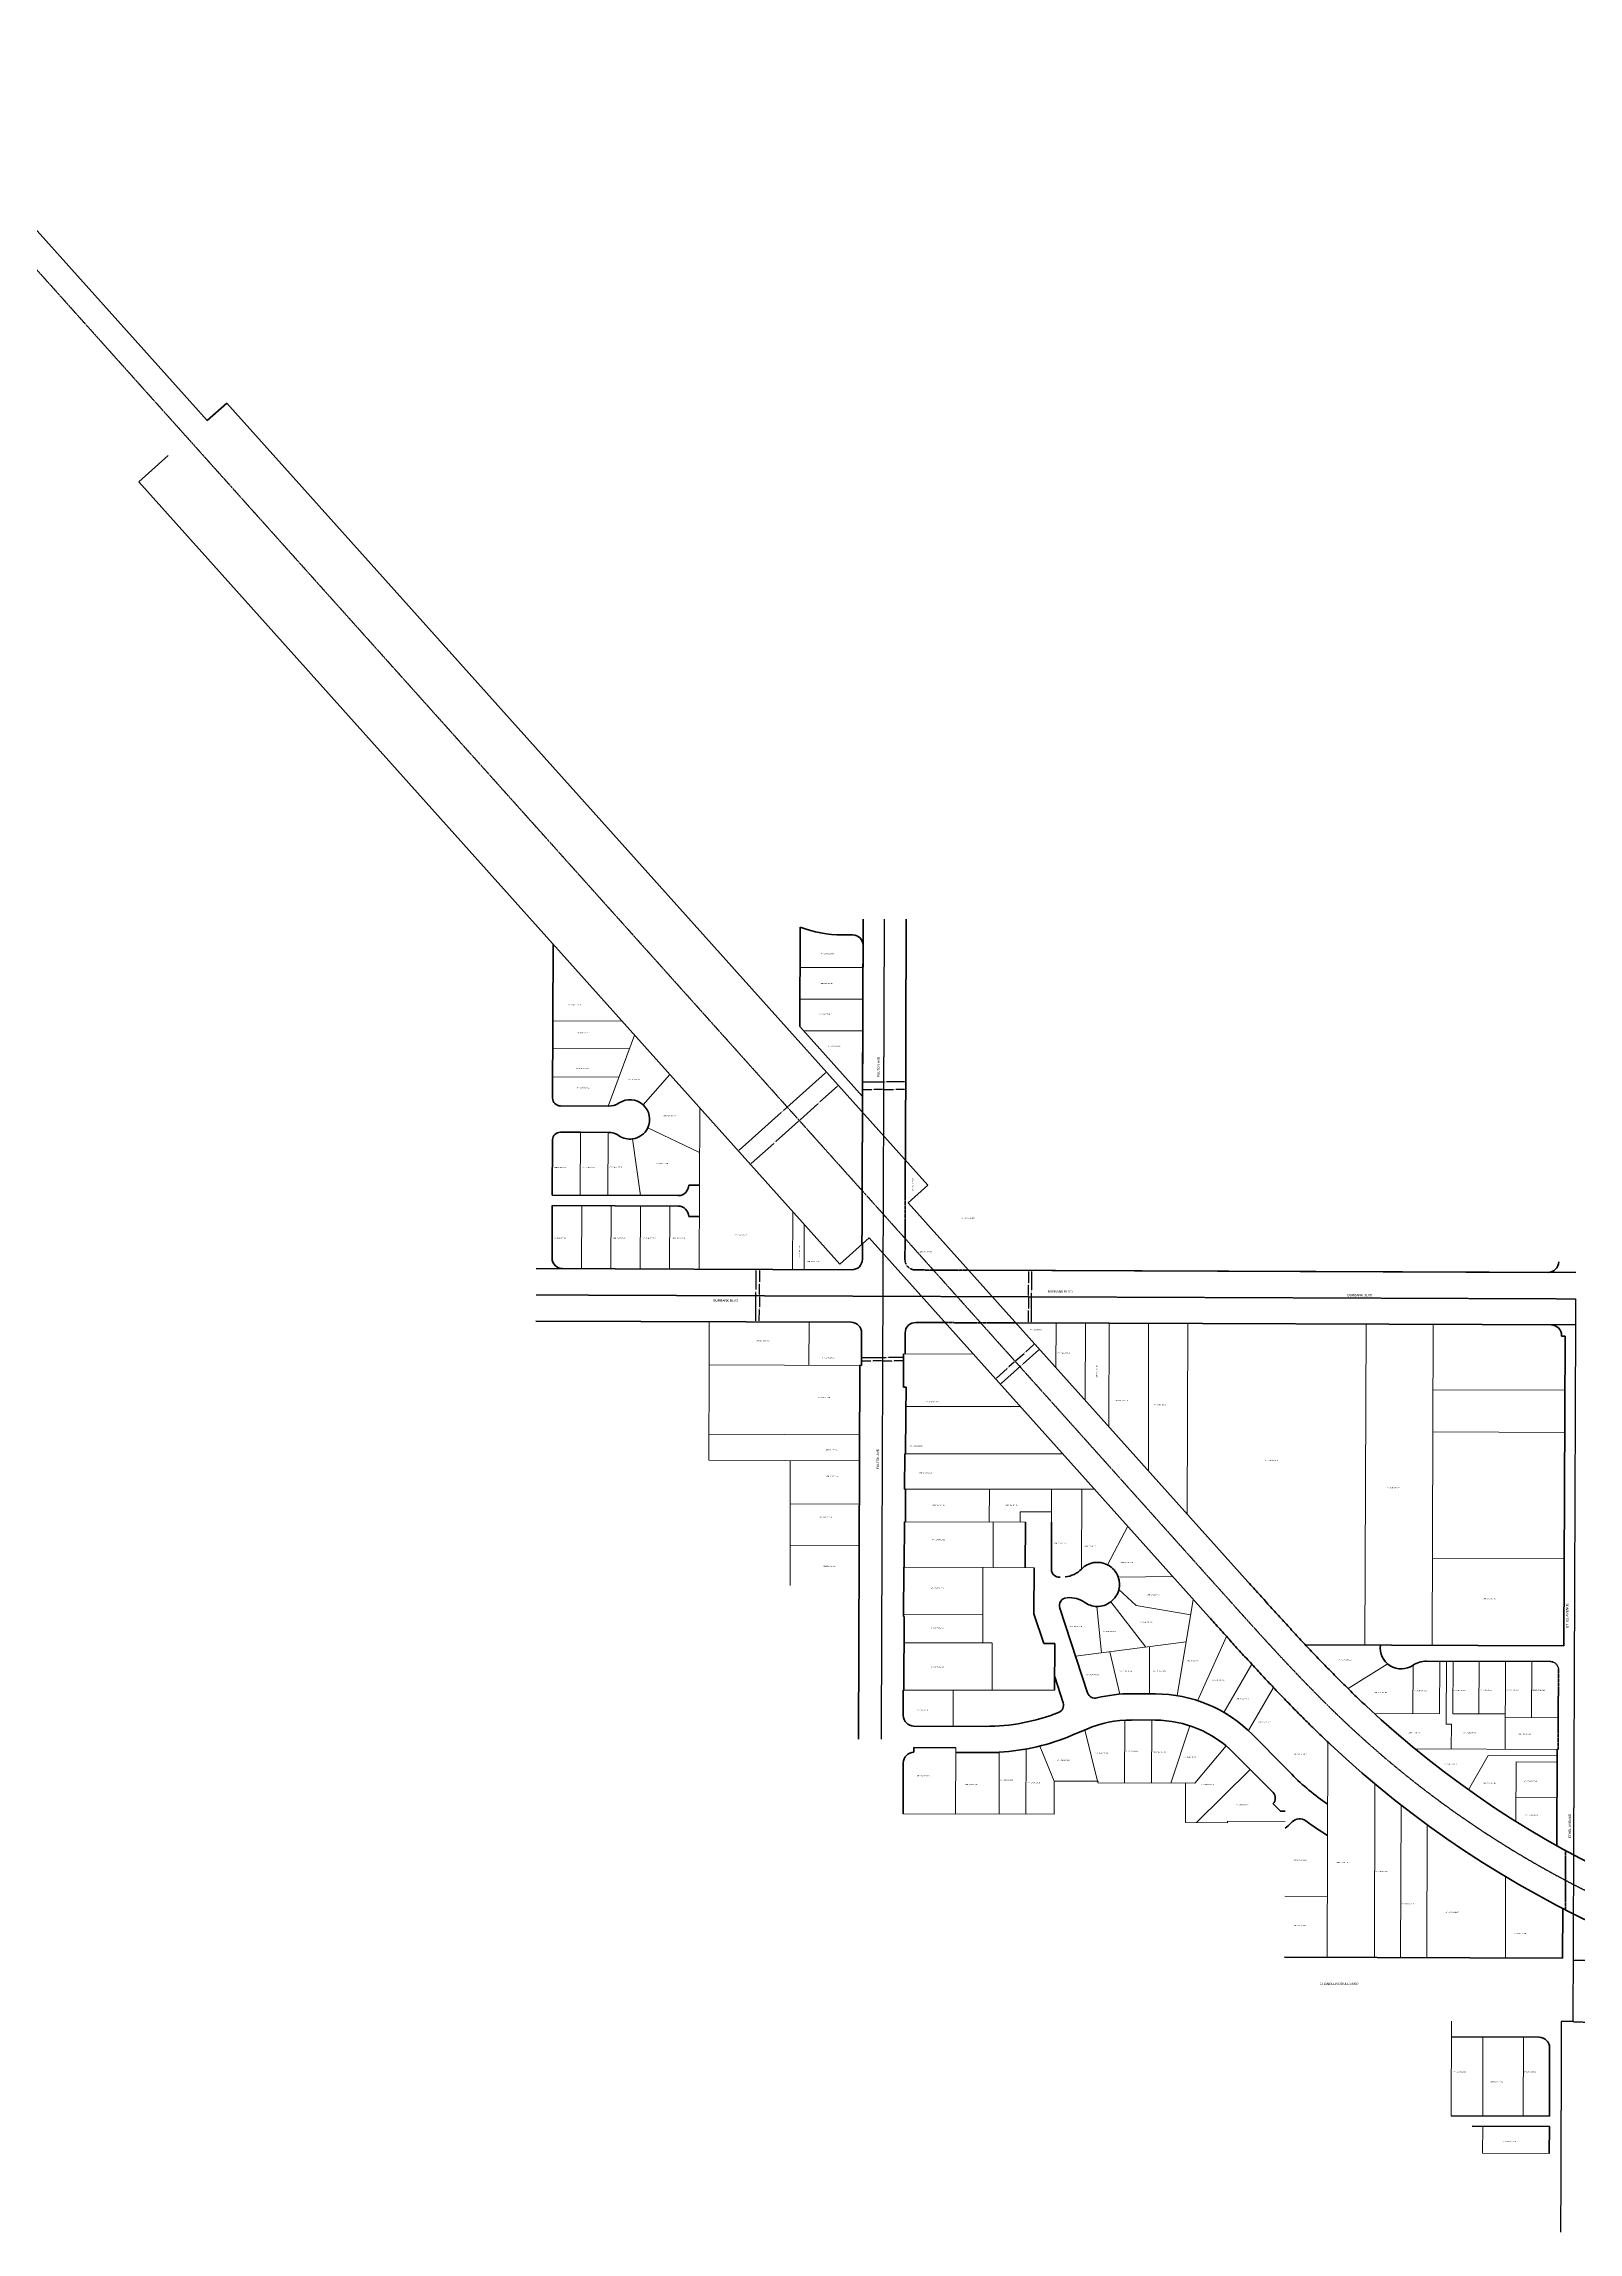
# Model space of a CAD drawing. Header units: feet. Extents: x 6396409 to 6445695, y 1882632 to 1891679.
# Drawn here: x 6432267 to 6435190, y 1883512 to 1887679 of the extents above; entities that cross this region are included whole.
import ezdxf

# ---------------------------------------------------------------- set-up
doc = ezdxf.new("R2010")
doc.units = ezdxf.units.FT
doc.header["$MEASUREMENT"] = 0
doc.linetypes.add('CENTER2', pattern=[1.125, 0.75, -0.125, 0.125, -0.125])
doc.linetypes.add('DASHED2', pattern=[0.375, 0.25, -0.125])
for name, color, linetype, lineweight in [('R-ANNO-LABL', 2, 'Continuous', 30), ('R-PROP-PRCL', 4, 'Continuous', 18), ('R-Row-Authority', 30, 'Continuous', 140), ('R-Row-Ease', 5, 'DASHED2', 50), ('R-Row-Misc-Txto', 171, 'Continuous', 5), ('R-Row-Scl', 1, 'CENTER2', 25), ('R-Row-Sname', 8, 'Continuous', 0), ('R-Row-Srow', 6, 'Continuous', 50)]:
    doc.layers.add(name, color=color, linetype=linetype, lineweight=lineweight)
doc.styles.add('G1_1 8_0', font='arial.ttf')
doc.styles.add('G4_7 32', font='arial.ttf', dxfattribs={"height": 0.219})
doc.styles.add('NCS1-Anno', font='arial.ttf', dxfattribs={"width": 0.8, "height": 0.09375})
doc.dimstyles.new('Annotative (NCS1)', dxfattribs={"dimscale": 100, "dimtxt": 0.09375, "dimasz": 0.1, "dimexe": 0.1, "dimexo": 0.04, "dimgap": 0.05, "dimtad": 0, "dimdec": 0, "dimzin": 0, "dimdsep": 46, "dimtxsty": 'NCS1-Anno', "dimcen": 0.05, "dimaunit": 1, "dimadec": 3, "dimazin": 0, "dimtfac": 1, "dimtdec": 0, "dimtofl": 0, "dimtmove": 0, "dimatfit": 3, "dimfxl": 0.1, "dimtolj": 1, "dimtzin": 0, "dimarcsym": 0})

# ---------------------------------------------------------------- blocks, each defined once
blk = doc.blocks.new('*D824')
at = {"layer": 'Defpoints', "color": 0, "transparency": 16777216}
for p in [(6433826.9, 1885688.6), (6433866.9, 1885688.5), (6433866.9, 1885688)]:
    blk.add_point(p, dxfattribs=at)
at = {"layer": 'R-ANNO-LABL', "color": 0, "lineweight": -2, "transparency": 16777216}
for p, q in [((6433828.9, 1885688.1), (6433844.6, 1885688.1)), ((6433864.9, 1885688), (6433849.2, 1885688.1))]:
    blk.add_line(p, q, dxfattribs=at)
at = {"layer": 'R-ANNO-LABL', "color": 0, "transparency": 16777216}
for points in [[(6433828.9, 1885688.5), (6433828.9, 1885687.8), (6433826.9, 1885688.1)], [(6433864.9, 1885688.3), (6433864.9, 1885687.7), (6433866.9, 1885688)]]:
    blk.add_solid(points, dxfattribs=at)
at = {"layer": 'R-ANNO-LABL', "color": 0, "transparency": 16777216, "insert": (6433846.9, 1885688.1), "char_height": 1.88, "attachment_point": 5, "rotation": 359.7862, "style": 'NCS1-Anno'}
blk.add_mtext("\\A1;40'", dxfattribs=at)
blk = doc.blocks.new('*D825')
at = {"layer": 'Defpoints', "color": 0, "transparency": 16777216}
for p in [(6433866.9, 1885688), (6433908.9, 1885687.8), (6433908.9, 1885687.8)]:
    blk.add_point(p, dxfattribs=at)
at = {"layer": 'R-ANNO-LABL', "color": 0, "lineweight": -2, "transparency": 16777216}
for p, q in [((6433868.9, 1885688), (6433885.6, 1885687.9)), ((6433906.9, 1885687.8), (6433890.2, 1885687.9))]:
    blk.add_line(p, q, dxfattribs=at)
at = {"layer": 'R-ANNO-LABL', "color": 0, "transparency": 16777216}
for points in [[(6433868.9, 1885688.3), (6433868.9, 1885687.6), (6433866.9, 1885688)], [(6433906.9, 1885688.2), (6433906.9, 1885687.5), (6433908.9, 1885687.8)]]:
    blk.add_solid(points, dxfattribs=at)
at = {"layer": 'R-ANNO-LABL', "color": 0, "transparency": 16777216, "insert": (6433887.9, 1885687.9), "char_height": 1.88, "attachment_point": 5, "rotation": 359.7849, "style": 'NCS1-Anno'}
blk.add_mtext("\\A1;42'", dxfattribs=at)
blk = doc.blocks.new('*D826')
at = {"layer": 'Defpoints', "color": 0, "transparency": 16777216}
for p in [(6433826.9, 1885703.8), (6433908.9, 1885703.5), (6433908.9, 1885702.5)]:
    blk.add_point(p, dxfattribs=at)
at = {"layer": 'R-ANNO-LABL', "color": 0, "lineweight": -2, "transparency": 16777216}
for p, q in [((6433828.9, 1885702.8), (6433867.9, 1885702.7)), ((6433906.9, 1885702.5), (6433872.4, 1885702.6))]:
    blk.add_line(p, q, dxfattribs=at)
at = {"layer": 'R-ANNO-LABL', "color": 0, "transparency": 16777216}
for points in [[(6433828.9, 1885703.1), (6433828.9, 1885702.5), (6433826.9, 1885702.8)], [(6433906.9, 1885702.8), (6433906.9, 1885702.2), (6433908.9, 1885702.5)]]:
    blk.add_solid(points, dxfattribs=at)
at = {"layer": 'R-ANNO-LABL', "color": 0, "transparency": 16777216, "insert": (6433870.1, 1885702.7), "char_height": 1.88, "attachment_point": 5, "rotation": 359.7861, "style": 'NCS1-Anno'}
blk.add_mtext("\\A1;82'", dxfattribs=at)
blk = doc.blocks.new('*D827')
at = {"layer": 'Defpoints', "color": 0, "transparency": 16777216}
for p in [(6433780.6, 1885695.9), (6433706.2, 1885629.2), (6433706.4, 1885628.9)]:
    blk.add_point(p, dxfattribs=at)
at = {"layer": 'R-ANNO-LABL', "color": 0, "lineweight": -2, "transparency": 16777216}
for p, q in [((6433779.4, 1885694.4), (6433745.7, 1885664.2)), ((6433707.9, 1885630.3), (6433741.6, 1885660.5))]:
    blk.add_line(p, q, dxfattribs=at)
at = {"layer": 'R-ANNO-LABL', "color": 0, "transparency": 16777216}
for points in [[(6433779.1, 1885694.6), (6433779.6, 1885694.1), (6433780.9, 1885695.7)], [(6433707.7, 1885630.5), (6433708.1, 1885630), (6433706.4, 1885628.9)]]:
    blk.add_solid(points, dxfattribs=at)
at = {"layer": 'R-ANNO-LABL', "color": 0, "transparency": 16777216, "insert": (6433743.6, 1885662.3), "char_height": 1.88, "attachment_point": 5, "rotation": 41.8754, "style": 'NCS1-Anno'}
blk.add_mtext("\\A1;100'", dxfattribs=at)
blk = doc.blocks.new('*D828')
at = {"layer": 'Defpoints', "color": 0, "transparency": 16777216}
for p in [(6433757.5, 1885721.7), (6433758.1, 1885721.1), (6433590, 1885571.5)]:
    blk.add_point(p, dxfattribs=at)
at = {"layer": 'R-ANNO-LABL', "color": 0, "lineweight": -2, "transparency": 16777216}
for p, q in [((6433756.6, 1885719.7), (6433676.5, 1885647.9)), ((6433592.1, 1885572.2), (6433672.2, 1885644))]:
    blk.add_line(p, q, dxfattribs=at)
at = {"layer": 'R-ANNO-LABL', "color": 0, "transparency": 16777216}
for points in [[(6433756.4, 1885720), (6433756.9, 1885719.5), (6433758.1, 1885721.1)], [(6433591.9, 1885572.5), (6433592.3, 1885572), (6433590.6, 1885570.9)]]:
    blk.add_solid(points, dxfattribs=at)
at = {"layer": 'R-ANNO-LABL', "color": 0, "transparency": 16777216, "insert": (6433674.4, 1885646), "char_height": 1.88, "attachment_point": 5, "rotation": 41.8754, "style": 'NCS1-Anno'}
blk.add_mtext("\\A1;225'", dxfattribs=at)
blk = doc.blocks.new('*D829')
at = {"layer": 'Defpoints', "color": 0, "transparency": 16777216}
for p in [(6433630.9, 1885345.4), (6433630.5, 1885295.4), (6433630.7, 1885295.4)]:
    blk.add_point(p, dxfattribs=at)
at = {"layer": 'R-ANNO-LABL', "color": 0, "lineweight": -2, "transparency": 16777216}
for p, q in [((6433630.7, 1885343.4), (6433630.6, 1885321.6)), ((6433630.6, 1885297.4), (6433630.6, 1885317))]:
    blk.add_line(p, q, dxfattribs=at)
at = {"layer": 'R-ANNO-LABL', "color": 0, "transparency": 16777216}
for points in [[(6433630.4, 1885343.4), (6433631.1, 1885343.4), (6433630.7, 1885345.4)], [(6433630.2, 1885297.4), (6433630.9, 1885297.4), (6433630.5, 1885295.4)]]:
    blk.add_solid(points, dxfattribs=at)
at = {"layer": 'R-ANNO-LABL', "color": 0, "transparency": 16777216, "insert": (6433630.6, 1885319.3), "char_height": 1.88, "attachment_point": 5, "rotation": 89.7838, "style": 'NCS1-Anno'}
blk.add_mtext("\\A1;50'", dxfattribs=at)
blk = doc.blocks.new('*D830')
at = {"layer": 'Defpoints', "color": 0, "transparency": 16777216}
for p in [(6433630.4, 1885295.4), (6433630.2, 1885245.4), (6433630.3, 1885245.4)]:
    blk.add_point(p, dxfattribs=at)
at = {"layer": 'R-ANNO-LABL', "color": 0, "lineweight": -2, "transparency": 16777216}
for p, q in [((6433630.5, 1885293.4), (6433630.4, 1885273.8)), ((6433630.3, 1885247.4), (6433630.4, 1885269.3))]:
    blk.add_line(p, q, dxfattribs=at)
at = {"layer": 'R-ANNO-LABL', "color": 0, "transparency": 16777216}
for points in [[(6433630.2, 1885293.4), (6433630.9, 1885293.4), (6433630.5, 1885295.4)], [(6433630, 1885247.4), (6433630.7, 1885247.4), (6433630.3, 1885245.4)]]:
    blk.add_solid(points, dxfattribs=at)
at = {"layer": 'R-ANNO-LABL', "color": 0, "transparency": 16777216, "insert": (6433630.4, 1885271.5), "char_height": 1.88, "attachment_point": 5, "rotation": 89.7838, "style": 'NCS1-Anno'}
blk.add_mtext("\\A1;50'", dxfattribs=at)
blk = doc.blocks.new('*D831')
at = {"layer": 'Defpoints', "color": 0, "transparency": 16777216}
for p in [(6433619.9, 1885345.4), (6433619.5, 1885245.4), (6433623.4, 1885245.4)]:
    blk.add_point(p, dxfattribs=at)
at = {"layer": 'R-ANNO-LABL', "color": 0, "lineweight": -2, "transparency": 16777216}
for p, q in [((6433623.8, 1885343.4), (6433623.6, 1885306.8)), ((6433623.4, 1885247.4), (6433623.6, 1885301.2))]:
    blk.add_line(p, q, dxfattribs=at)
at = {"layer": 'R-ANNO-LABL', "color": 0, "transparency": 16777216}
for points in [[(6433623.4, 1885343.4), (6433624.1, 1885343.4), (6433623.8, 1885345.4)], [(6433623.1, 1885247.4), (6433623.7, 1885247.4), (6433623.4, 1885245.4)]]:
    blk.add_solid(points, dxfattribs=at)
at = {"layer": 'R-ANNO-LABL', "color": 0, "transparency": 16777216, "insert": (6433623.6, 1885304), "char_height": 1.88, "attachment_point": 5, "rotation": 89.7838, "style": 'NCS1-Anno'}
blk.add_mtext("\\A1;100'", dxfattribs=at)
blk = doc.blocks.new('*D832')
at = {"layer": 'Defpoints', "color": 0, "transparency": 16777216}
for p in [(6434137.2, 1885343.5), (6434137, 1885293.5), (6434143, 1885293.4)]:
    blk.add_point(p, dxfattribs=at)
at = {"layer": 'R-ANNO-LABL', "color": 0, "lineweight": -2, "transparency": 16777216}
for p, q in [((6434143.2, 1885341.4), (6434143.1, 1885319.7)), ((6434143.1, 1885295.4), (6434143.1, 1885315.2))]:
    blk.add_line(p, q, dxfattribs=at)
at = {"layer": 'R-ANNO-LABL', "color": 0, "transparency": 16777216}
for points in [[(6434142.9, 1885341.4), (6434143.6, 1885341.4), (6434143.2, 1885343.4)], [(6434142.7, 1885295.4), (6434143.4, 1885295.4), (6434143, 1885293.4)]]:
    blk.add_solid(points, dxfattribs=at)
at = {"layer": 'R-ANNO-LABL', "color": 0, "transparency": 16777216, "insert": (6434143.1, 1885317.5), "char_height": 1.88, "attachment_point": 5, "rotation": 89.7838, "style": 'NCS1-Anno'}
blk.add_mtext("\\A1;50'", dxfattribs=at)
blk = doc.blocks.new('*D833')
at = {"layer": 'Defpoints', "color": 0, "transparency": 16777216}
for p in [(6434136.1, 1885293.5), (6434143.1, 1885293.4), (6434136, 1885243.5)]:
    blk.add_point(p, dxfattribs=at)
at = {"layer": 'R-ANNO-LABL', "color": 0, "lineweight": -2, "transparency": 16777216}
for p, q in [((6434143.1, 1885291.4), (6434143, 1885271.7)), ((6434142.9, 1885245.4), (6434143, 1885267.2))]:
    blk.add_line(p, q, dxfattribs=at)
at = {"layer": 'R-ANNO-LABL', "color": 0, "transparency": 16777216}
for points in [[(6434142.7, 1885291.4), (6434143.4, 1885291.4), (6434143.1, 1885293.4)], [(6434142.6, 1885245.4), (6434143.2, 1885245.4), (6434142.9, 1885243.4)]]:
    blk.add_solid(points, dxfattribs=at)
at = {"layer": 'R-ANNO-LABL', "color": 0, "transparency": 16777216, "insert": (6434143, 1885269.4), "char_height": 1.88, "attachment_point": 5, "rotation": 89.7838, "style": 'NCS1-Anno'}
blk.add_mtext("\\A1;50'", dxfattribs=at)
blk = doc.blocks.new('*D834')
at = {"layer": 'Defpoints', "color": 0, "transparency": 16777216}
for p in [(6434148.2, 1885343.4), (6434147.8, 1885243.4), (6434148.5, 1885243.4)]:
    blk.add_point(p, dxfattribs=at)
at = {"layer": 'R-ANNO-LABL', "color": 0, "lineweight": -2, "transparency": 16777216}
for p, q in [((6434148.9, 1885341.4), (6434148.7, 1885306.5)), ((6434148.5, 1885245.4), (6434148.7, 1885301))]:
    blk.add_line(p, q, dxfattribs=at)
at = {"layer": 'R-ANNO-LABL', "color": 0, "transparency": 16777216}
for points in [[(6434148.5, 1885341.4), (6434149.2, 1885341.4), (6434148.9, 1885343.4)], [(6434148.2, 1885245.4), (6434148.8, 1885245.4), (6434148.5, 1885243.4)]]:
    blk.add_solid(points, dxfattribs=at)
at = {"layer": 'R-ANNO-LABL', "color": 0, "transparency": 16777216, "insert": (6434148.7, 1885303.8), "char_height": 1.88, "attachment_point": 5, "rotation": 89.7838, "style": 'NCS1-Anno'}
blk.add_mtext("\\A1;100'", dxfattribs=at)
blk = doc.blocks.new('*D835')
at = {"layer": 'Defpoints', "color": 0, "transparency": 16777216}
for p in [(6433706.4, 1885628.9), (6433613.3, 1885545.6), (6433613.3, 1885545.5)]:
    blk.add_point(p, dxfattribs=at)
at = {"layer": 'R-ANNO-LABL', "color": 0, "lineweight": -2, "transparency": 16777216}
for p, q in [((6433704.9, 1885627.7), (6433661.9, 1885589.1)), ((6433614.8, 1885546.9), (6433657.7, 1885585.4))]:
    blk.add_line(p, q, dxfattribs=at)
at = {"layer": 'R-ANNO-LABL', "color": 0, "transparency": 16777216}
for points in [[(6433704.6, 1885627.9), (6433705.1, 1885627.4), (6433706.3, 1885629)], [(6433614.5, 1885547.1), (6433615, 1885546.7), (6433613.3, 1885545.6)]]:
    blk.add_solid(points, dxfattribs=at)
at = {"layer": 'R-ANNO-LABL', "color": 0, "transparency": 16777216, "insert": (6433659.8, 1885587.3), "char_height": 1.88, "attachment_point": 5, "rotation": 41.8754, "style": 'NCS1-Anno'}
blk.add_mtext("\\A1;125'", dxfattribs=at)
blk = doc.blocks.new('*D836')
at = {"layer": 'Defpoints', "color": 0, "transparency": 16777216}
for p in [(6433825, 1885177.8), (6433825, 1885177.8), (6433905, 1885177.5)]:
    blk.add_point(p, dxfattribs=at)
at = {"layer": 'R-ANNO-LABL', "color": 0, "lineweight": -2, "transparency": 16777216}
for p, q in [((6433827, 1885177.8), (6433871.9, 1885177.6)), ((6433903, 1885177.5), (6433876.5, 1885177.6))]:
    blk.add_line(p, q, dxfattribs=at)
at = {"layer": 'R-ANNO-LABL', "color": 0, "transparency": 16777216}
for points in [[(6433827, 1885178.1), (6433827, 1885177.5), (6433825, 1885177.8)], [(6433903, 1885177.8), (6433903, 1885177.2), (6433905, 1885177.5)]]:
    blk.add_solid(points, dxfattribs=at)
at = {"layer": 'R-ANNO-LABL', "color": 0, "transparency": 16777216, "insert": (6433874.2, 1885177.6), "char_height": 1.88, "attachment_point": 5, "rotation": 359.7861, "style": 'NCS1-Anno'}
blk.add_mtext("\\A1;80'", dxfattribs=at)
blk = doc.blocks.new('*D837')
at = {"layer": 'Defpoints', "color": 0, "transparency": 16777216}
for p in [(6433864.9, 1885171.1), (6433865, 1885172.3), (6433905, 1885172.1)]:
    blk.add_point(p, dxfattribs=at)
at = {"layer": 'R-ANNO-LABL', "color": 0, "lineweight": -2, "transparency": 16777216}
for p, q in [((6433866.9, 1885171.1), (6433882.7, 1885171.1)), ((6433902.9, 1885171), (6433887.3, 1885171))]:
    blk.add_line(p, q, dxfattribs=at)
at = {"layer": 'R-ANNO-LABL', "color": 0, "transparency": 16777216}
for points in [[(6433867, 1885171.4), (6433866.9, 1885170.8), (6433864.9, 1885171.1)], [(6433903, 1885171.3), (6433902.9, 1885170.6), (6433904.9, 1885171)]]:
    blk.add_solid(points, dxfattribs=at)
at = {"layer": 'R-ANNO-LABL', "color": 0, "transparency": 16777216, "insert": (6433885, 1885171), "char_height": 1.88, "attachment_point": 5, "rotation": 359.7861, "style": 'NCS1-Anno'}
blk.add_mtext("\\A1;40'", dxfattribs=at)
blk = doc.blocks.new('*D838')
at = {"layer": 'Defpoints', "color": 0, "transparency": 16777216}
for p in [(6433825, 1885172.3), (6433825, 1885171.4), (6433865, 1885172.1)]:
    blk.add_point(p, dxfattribs=at)
at = {"layer": 'R-ANNO-LABL', "color": 0, "lineweight": -2, "transparency": 16777216}
for p, q in [((6433827, 1885171.3), (6433842.7, 1885171.3)), ((6433863, 1885171.2), (6433847.3, 1885171.3))]:
    blk.add_line(p, q, dxfattribs=at)
at = {"layer": 'R-ANNO-LABL', "color": 0, "transparency": 16777216}
for points in [[(6433827, 1885171.7), (6433826.9, 1885171), (6433825, 1885171.4)], [(6433863, 1885171.5), (6433862.9, 1885170.9), (6433865, 1885171.2)]]:
    blk.add_solid(points, dxfattribs=at)
at = {"layer": 'R-ANNO-LABL', "color": 0, "transparency": 16777216, "insert": (6433845, 1885171.3), "char_height": 1.88, "attachment_point": 5, "rotation": 359.7861, "style": 'NCS1-Anno'}
blk.add_mtext("\\A1;40'", dxfattribs=at)
blk = doc.blocks.new('*D839')
at = {"layer": 'Defpoints', "color": 0, "transparency": 16777216}
for p in [(6434161.3, 1885196.4), (6434117.6, 1885170.3), (6434124.1, 1885163)]:
    blk.add_point(p, dxfattribs=at)
at = {"layer": 'R-ANNO-LABL', "color": 0, "lineweight": -2, "transparency": 16777216}
for p, q in [((6434153.3, 1885202.3), (6434137.9, 1885188.5)), ((6434119, 1885171.6), (6434134.5, 1885185.5))]:
    blk.add_line(p, q, dxfattribs=at)
at = {"layer": 'R-ANNO-LABL', "color": 0, "transparency": 16777216}
for points in [[(6434153.1, 1885202.6), (6434153.5, 1885202.1), (6434154.8, 1885203.7)], [(6434118.8, 1885171.9), (6434119.3, 1885171.4), (6434117.6, 1885170.3)]]:
    blk.add_solid(points, dxfattribs=at)
at = {"layer": 'R-ANNO-LABL', "color": 0, "transparency": 16777216, "insert": (6434136.2, 1885187), "char_height": 1.88, "attachment_point": 5, "rotation": 41.8737, "style": 'NCS1-Anno'}
blk.add_mtext("\\A1;50'", dxfattribs=at)
blk = doc.blocks.new('*D840')
at = {"layer": 'Defpoints', "color": 0, "transparency": 16777216}
for p in [(6434123.8, 1885163.4), (6434080.3, 1885136.9), (6434086.5, 1885130)]:
    blk.add_point(p, dxfattribs=at)
at = {"layer": 'R-ANNO-LABL', "color": 0, "lineweight": -2, "transparency": 16777216}
for p, q in [((6434081.8, 1885138.3), (6434102.2, 1885156.5)), ((6434116, 1885169), (6434105.6, 1885159.6))]:
    blk.add_line(p, q, dxfattribs=at)
at = {"layer": 'R-ANNO-LABL', "color": 0, "transparency": 16777216}
for points in [[(6434115.8, 1885169.2), (6434116.3, 1885168.7), (6434117.5, 1885170.3)], [(6434081.6, 1885138.5), (6434082, 1885138), (6434080.3, 1885136.9)]]:
    blk.add_solid(points, dxfattribs=at)
at = {"layer": 'R-ANNO-LABL', "color": 0, "transparency": 16777216, "insert": (6434103.9, 1885158.1), "char_height": 1.88, "attachment_point": 5, "rotation": 41.8737, "style": 'NCS1-Anno'}
blk.add_mtext("\\A1;50'", dxfattribs=at)
blk = doc.blocks.new('*D841')
at = {"layer": 'Defpoints', "color": 0, "transparency": 16777216}
for p in [(6434164.3, 1885193.1), (6434089.6, 1885126.6), (6434089.8, 1885126.3)]:
    blk.add_point(p, dxfattribs=at)
at = {"layer": 'R-ANNO-LABL', "color": 0, "lineweight": -2, "transparency": 16777216}
for p, q in [((6434162.5, 1885192), (6434132.8, 1885165.4)), ((6434091, 1885127.9), (6434128.6, 1885161.6))]:
    blk.add_line(p, q, dxfattribs=at)
at = {"layer": 'R-ANNO-LABL', "color": 0, "transparency": 16777216}
for points in [[(6434162.3, 1885192.3), (6434162.8, 1885191.8), (6434164, 1885193.4)], [(6434090.8, 1885128.2), (6434091.3, 1885127.7), (6434089.6, 1885126.6)]]:
    blk.add_solid(points, dxfattribs=at)
at = {"layer": 'R-ANNO-LABL', "color": 0, "transparency": 16777216, "insert": (6434130.7, 1885163.5), "char_height": 1.88, "attachment_point": 5, "rotation": 41.8737, "style": 'NCS1-Anno'}
blk.add_mtext("\\A1;100'", dxfattribs=at)

msp = doc.modelspace()

# ---------------------------------------------------------------- linework, layer by layer
at = {"layer": 'Defpoints'}
msp.add_line((6433235.2, 1885296.9), (6433235.2, 1885296.9), dxfattribs=at)
at = {"layer": 'R-PROP-PRCL'}
for p, q in [((6433707.7, 1885920.2), (6433827.7, 1885920.2)), ((6433707.5, 1885860.2), (6433827.5, 1885860.2)), ((6433237.2, 1885818.9), (6433368.8, 1885818.3)), ((6433392.7, 1885791.5), (6433342.6, 1885656.2)), ((6433714.5, 1885799.7), (6433827.3, 1885799.7)), ((6433237, 1885766.9), (6433383.3, 1885766.2)), ((6433236.8, 1885711.9), (6433362.9, 1885711.3)), ((6433460, 1885716.2), (6433408.9, 1885659)), ((6433515.6, 1885345.8), (6433516.7, 1885653.3)), ((6433516.3, 1885567.8), (6433417.8, 1885614.9)), ((6433289.4, 1885606.4), (6433288.8, 1885486.7)), ((6433342.4, 1885606.2), (6433341.8, 1885486.4)), ((6433403.8, 1885486.1), (6433389, 1885593.9)), ((6433291.5, 1885346.7), (6433292, 1885466.7)), ((6433347.5, 1885346.5), (6433348, 1885466.5)), ((6433403.5, 1885346.2), (6433404, 1885466.2)), ((6433459.5, 1885346), (6433460, 1885466)), ((6433693.6, 1885345.1), (6433694, 1885455.5)), ((6433715.6, 1885345.1), (6433715.9, 1885431.1)), ((6433534.9, 1885163.8), (6433534.9, 1885245.7)), ((6433725.2, 1885245), (6433724.9, 1885163)), ((6434195.1, 1885158.7), (6434195.6, 1885243.2)), ((6434250.9, 1885096.5), (6434251.6, 1885243)), ((6434295.9, 1885046.2), (6434296.7, 1885242.9)), ((6434371.5, 1885242.6), (6434371.5, 1884961.8)), ((6434445, 1884879.9), (6434446.5, 1885242.3)), ((6434786.1, 1885241), (6434783.8, 1884629.8)), ((6434913.9, 1885240.5), (6434911.6, 1884629.3)), ((6433534.2, 1884981.8), (6433534.9, 1885163.8)), ((6433534.9, 1885163.8), (6433821.9, 1885162.6)), ((6434038.3, 1885183.8), (6433905, 1885184.3)), ((6435164.5, 1885115.3), (6434913.5, 1885116.3)), ((6433909.6, 1885084.3), (6434127.5, 1885084.3)), ((6433534.4, 1885031.8), (6433821.4, 1885030.6)), ((6435164.2, 1885035), (6434913.1, 1885036)), ((6433908.4, 1884994.3), (6434208.1, 1884994.3)), ((6433534.2, 1884981.8), (6433821.2, 1884980.6)), ((6433689.2, 1884981.2), (6433689.2, 1884743.2)), ((6433689.2, 1884899.2), (6433820.9, 1884898.6)), ((6433909, 1884926.8), (6434268.6, 1884926.8)), ((6434068.3, 1884864.2), (6434068.6, 1884926.8)), ((6434187, 1884926.8), (6434186.7, 1884863.8)), ((6434244.7, 1884926.8), (6434244.2, 1884774.8)), ((6434137, 1884863.9), (6433906.8, 1884864.8)), ((6434075.4, 1884777.4), (6434075.4, 1884864.2)), ((6434126.8, 1884864), (6434126.8, 1884884)), ((6434126.8, 1884884), (6434186.8, 1884884)), ((6434187, 1884863.8), (6434186.7, 1884863.8)), ((6433689.2, 1884820.2), (6433820.6, 1884819.6)), ((6434293.7, 1884782.8), (6434332, 1884856.1)), ((6434075.4, 1884777.4), (6433905.4, 1884778.1)), ((6434056.1, 1884687.5), (6434056.1, 1884777.5)), ((6434075.4, 1884777.4), (6434153.7, 1884776.9)), ((6435163.2, 1884794.2), (6434912.2, 1884795.2)), ((6434313.8, 1884759.5), (6434417.9, 1884760.3)), ((6434348.3, 1884705.5), (6434315.1, 1884735.9)), ((6434282.2, 1884615.2), (6434272.9, 1884703.6)), ((6434366.5, 1884626.1), (6434299.9, 1884712.3)), ((6434451.9, 1884687.3), (6434348.3, 1884705.5)), ((6434426.4, 1884533.6), (6434456.9, 1884716.9)), ((6434056.1, 1884687.5), (6433905.1, 1884688.1)), ((6434055.9, 1884634.3), (6434056.1, 1884687.5)), ((6433905.9, 1884634.3), (6434073.2, 1884634.3)), ((6434073.5, 1884544.3), (6434073.5, 1884634.3)), ((6434232.6, 1884608.9), (6434443.5, 1884636)), ((6434317, 1884536.4), (6434298.2, 1884617.3)), ((6434373.6, 1884627), (6434373.2, 1884537.1)), ((6434465.1, 1884524.1), (6434520, 1884646.5)), ((6434515, 1884501.8), (6434568.1, 1884593.6)), ((6434751.8, 1884547), (6434826, 1884593.8)), ((6434875.5, 1884590.5), (6434875, 1884499.5)), ((6434926, 1884499.3), (6434926.6, 1884599.3)), ((6434938.4, 1884479.2), (6434939.1, 1884599.2)), ((6434951, 1884499.2), (6434951.6, 1884599.2)), ((6435001, 1884499), (6435001.6, 1884599)), ((6435050.6, 1884431.7), (6435051.6, 1884598.8)), ((6435101.6, 1884598.6), (6435101, 1884491.6)), ((6433904.5, 1884544.3), (6434192.8, 1884544.3)), ((6433999.3, 1884475.7), (6433999.3, 1884544.3)), ((6434562, 1884467), (6434609.6, 1884549.2)), ((6434326.1, 1884367.5), (6434326.6, 1884486.9)), ((6434377.1, 1884367.3), (6434377.6, 1884487.1)), ((6434926, 1884499.3), (6434801.5, 1884499.8)), ((6435051, 1884498.8), (6434951, 1884499.2)), ((6435152, 1884491.4), (6435051, 1884491.8)), ((6434274.7, 1884370.7), (6434250.4, 1884468.6)), ((6434414.1, 1884367.1), (6434450.3, 1884476.3)), ((6434711.7, 1884035.2), (6434713.1, 1884445.4)), ((6434948.4, 1884479.2), (6434938.4, 1884479.2)), ((6434948.1, 1884432.2), (6434948.4, 1884479.2)), ((6434003.9, 1884308.1), (6434004.4, 1884434.4)), ((6434086.9, 1884308.1), (6434087.3, 1884425.9)), ((6434137.9, 1884307.9), (6434138.4, 1884432.1)), ((6434192.1, 1884371), (6434164.3, 1884437.7)), ((6434460.1, 1884367), (6434519.2, 1884438)), ((6435151.8, 1884431.3), (6434879.2, 1884432.3)), ((6434980.8, 1884354.6), (6435018.6, 1884419.8)), ((6435149.7, 1884419.3), (6435018.6, 1884419.8)), ((6435071.7, 1884407.6), (6435071.2, 1884294.2)), ((6435149.7, 1884407.3), (6435071.7, 1884407.6)), ((6434191.9, 1884307.7), (6434192.1, 1884371)), ((6434275.1, 1884370.7), (6434192.1, 1884371)), ((6434275.1, 1884367.7), (6434275.1, 1884370.7)), ((6434460.1, 1884367), (6434275.1, 1884367.7)), ((6434441.8, 1884292), (6434442.1, 1884367)), ((6434463.1, 1884292), (6434565.2, 1884393.1)), ((6434801.7, 1884034.8), (6434802.8, 1884365.7)), ((6434801.7, 1884034.8), (6434802.8, 1884365.7)), ((6434851.7, 1884034.6), (6434852.7, 1884325.5)), ((6435149.4, 1884339.3), (6435071.4, 1884339.7)), ((6433904.5, 1884308.7), (6434191.9, 1884307.7)), ((6434521.7, 1884291.7), (6434441.8, 1884292)), ((6434521.7, 1884291.7), (6434521.8, 1884294.7)), ((6434631.6, 1884294.3), (6434521.8, 1884294.7)), ((6434901.7, 1884034.5), (6434902.5, 1884287.8)), ((6434631.2, 1884151.7), (6434712.1, 1884151.4)), ((6435051.6, 1884033.8), (6435051.6, 1884189)), ((6434948.3, 1883733.8), (6434948.9, 1883913.8)), ((6435008.1, 1883733.5), (6435008.6, 1883883.5)), ((6435085.1, 1883733.2), (6435085.6, 1883883.2)), ((6435007.9, 1883662.5), (6435008.1, 1883713.5)), ((6435134.9, 1883662.1), (6435007.9, 1883662.5))]:
    msp.add_line(p, q, dxfattribs=at)
msp.add_circle((6434275.1, 1884370.7), 0.38, dxfattribs=at)
at = {"layer": 'R-Row-Authority'}
for p, q in [((6432578.7, 1886961.8), (6431935.4, 1887679.3)), ((6432615.9, 1886995.2), (6432578.7, 1886961.8)), ((6433951.2, 1885505.7), (6432615.9, 1886995.2)), ((6432448.4, 1886845), (6432504.2, 1886895)), ((6432448.4, 1886845), (6433783.7, 1885355.5)), ((6433839.5, 1885405.5), (6433783.7, 1885355.5)), ((6433839.5, 1885405.5), (6434487.1, 1884683.1))]:
    msp.add_line(p, q, dxfattribs=at)
for points in [[(6433951.2, 1885505.7), (6433914, 1885472.3), (6434561.6, 1884749.9, 0.000327), (6434581.6, 1884727.6, 0.000654), (6434601.6, 1884705.4, 0.000982), (6434621.6, 1884683.3, 0.001309), (6434641.7, 1884661.4, 0.001636), (6434661.8, 1884639.6, 0.001963), (6434682.1, 1884618, 0.002291), (6434702.5, 1884596.7, 0.002618), (6434723.1, 1884575.6, 0.002945), (6434743.9, 1884554.8, 0.003273), (6434764.8, 1884534.2, 0.003603), (6434786.1, 1884514, 0.167758), (6435893.9, 1884017.8, 0.003603)], [(6434487.1, 1884683.1, 0.000327), (6434507.2, 1884660.7, 0.000654), (6434527.4, 1884638.4, 0.000982), (6434547.7, 1884616, 0.001309), (6434568.1, 1884593.7, 0.001636), (6434588.7, 1884571.4, 0.001963), (6434609.5, 1884549.3, 0.002291), (6434630.6, 1884527.3, 0.002618), (6434651.9, 1884505.4, 0.002945), (6434673.5, 1884483.7, 0.003273), (6434695.4, 1884462.3, 0.003603), (6434717.6, 1884441.1, 0.167758), (6435885.1, 1883918.2, 0.003603), (6435915.7, 1883915.7, 0.003273), (6435946.3, 1883913.6, 0.002945), (6435976.8, 1883911.9, 0.002618), (6436007.3, 1883910.6, 0.002291), (6436037.8, 1883909.5, 0.001963), (6436068.1, 1883908.7, 0.001636), (6436098.5, 1883908.2, 0.001309), (6436128.7, 1883907.8, 0.000982), (6436158.9, 1883907.5, 0.000654), (6436189, 1883907.4, 0.000327), (6436219.1, 1883907.3)]]:
    msp.add_lwpolyline(points, format="xyb", dxfattribs=at)
at = {"layer": 'R-Row-Ease'}
for p, q in [((6433825.8, 1885393.2), (6433826.7, 1885644.5)), ((6433826.7, 1885644.5), (6433825.8, 1885393.2)), ((6433908.4, 1885553.5), (6433907.7, 1885364.3)), ((6433927.6, 1885344.3), (6434029.1, 1885343.9)), ((6433984.3, 1885244), (6434119, 1885243.5)), ((6435152.3, 1884583.4), (6435151.8, 1884431.3)), ((6435166, 1884238.7), (6435165.6, 1884125.8))]:
    msp.add_line(p, q, dxfattribs=at)
for centre, radius, start, end in [((6433927.7, 1885364.3), 20, 179.7861, 269.7838), ((6435137.3, 1884583.4), 15, 359.7806, 89.7741)]:
    msp.add_arc(centre, radius, start, end, dxfattribs=at)
at = {"layer": 'R-Row-Scl'}
for p, q in [((6433868.1, 1886012.1), (6433862.3, 1884450.8)), ((6433205.1, 1885297), (6435185, 1885289.5)), ((6435185, 1885289.5), (6435179.8, 1883912.9)), ((6435180.2, 1884029.7), (6437820.8, 1884023.6)), ((6435157.8, 1883913), (6435156.4, 1883511.9)), ((6435180.1, 1883912.9), (6435157.8, 1883913)), ((6435180.1, 1883912.9), (6435840.3, 1883888.2))]:
    msp.add_line(p, q, dxfattribs=at)
msp.add_lwpolyline([(6431898.2, 1887645.9), (6433866, 1885450.9), (6434524.4, 1884716.5, 0.000327), (6434544.4, 1884694.2, 0.000654), (6434564.5, 1884671.9, 0.000982), (6434584.6, 1884649.7, 0.001309), (6434604.9, 1884627.5, 0.001636), (6434625.3, 1884605.5, 0.001963), (6434645.8, 1884583.7, 0.002291), (6434666.5, 1884562, 0.002618), (6434687.5, 1884540.5, 0.002945), (6434708.7, 1884519.3, 0.003273), (6434730.1, 1884498.3, 0.003603), (6434751.9, 1884477.6, 0.167758), (6435889.5, 1883968, 0.003603)], format="xyb", dxfattribs=at)
at = {"layer": 'R-Row-Srow'}
for p, q in [((6433707.3, 1885807.7), (6433708, 1885997.1)), ((6433808, 1885982.4), (6433787.9, 1885982.4)), ((6433828.1, 1886012.3), (6433826.7, 1885644.5)), ((6433826.8, 1885674.4), (6433828.1, 1886012.3)), ((6433908.4, 1885553.5), (6433910.1, 1886012)), ((6433910.1, 1886012), (6433908.4, 1885553.5)), ((6433236.6, 1885671.6), (6433237.8, 1885964.4)), ((6433707.3, 1885807.7), (6433826.8, 1885674.4)), ((6433251.6, 1885656.6), (6433342.6, 1885656.2)), ((6433235.9, 1885486.9), (6433236.3, 1885592.5)), ((6433289.4, 1885606.4), (6433251.4, 1885606.6)), ((6433342.4, 1885606.2), (6433289.4, 1885606.4)), ((6433235.9, 1885486.9), (6433476, 1885485.9)), ((6433516.1, 1885505.8), (6433496.1, 1885505.9)), ((6433235.5, 1885366.9), (6433235.9, 1885466.9)), ((6433235.9, 1885466.9), (6433475.9, 1885465.9)), ((6433495.8, 1885445.9), (6433515.8, 1885445.8)), ((6433826.8, 1885394.1), (6433826.7, 1885364.6)), ((6433205.3, 1885347), (6433806.6, 1885344.7)), ((6434029.1, 1885343.9), (6435134, 1885339.7)), ((6434029.1, 1885343.9), (6435185.2, 1885339.5)), ((6433204.9, 1885247), (6433805.2, 1885244.7)), ((6433928.2, 1885244.3), (6433984.3, 1885244)), ((6434119, 1885243.5), (6435184.9, 1885239.5)), ((6433825.1, 1885224.6), (6433824.9, 1885162.6)), ((6433908.1, 1885224.3), (6433908, 1885184.3)), ((6435158.4, 1885219.6), (6435158.4, 1885218.4)), ((6435164.9, 1885218.3), (6435158.4, 1885218.4)), ((6435164.9, 1885218.3), (6435162.6, 1884628.3)), ((6433821.9, 1885162.7), (6433819.3, 1884450.9)), ((6433824.9, 1885162.6), (6433821.9, 1885162.7)), ((6433824.9, 1885162.6), (6433821.9, 1885162.7)), ((6433905, 1885184.3), (6433904.8, 1885121.3)), ((6433909.8, 1885121.3), (6433904.7, 1885121.3)), ((6433909.8, 1885121.3), (6433909.6, 1885069.3)), ((6433909.6, 1885069.3), (6433908.4, 1884994.3)), ((6433907.3, 1884994.3), (6433907, 1884926.8)), ((6433907.3, 1884994.3), (6433908.4, 1884994.3)), ((6433907.3, 1884994.3), (6433908.4, 1884994.3)), ((6433907, 1884926.8), (6433909, 1884926.8)), ((6433907, 1884926.8), (6433909, 1884926.8)), ((6433909, 1884926.8), (6433908.8, 1884864.8)), ((6433906.4, 1884778.1), (6433906.8, 1884864.8)), ((6433905.1, 1884684.3), (6433905.4, 1884778.1)), ((6433906.1, 1884684.3), (6433905.1, 1884684.3)), ((6433905.5, 1884544.3), (6433906.1, 1884684.3)), ((6435162.6, 1884628.3), (6434670.6, 1884630.3)), ((6435137.4, 1884598.4), (6434900.9, 1884599.4)), ((6433904.4, 1884496), (6433904.5, 1884544.3)), ((6433904.5, 1884308.7), (6433904.5, 1884405.8)), ((6433924.5, 1884434.7), (6433924.5, 1884425.8)), ((6435149.8, 1884431.3), (6435149.1, 1884248.1)), ((6434644.3, 1884383.9), (6434632, 1884396.7)), ((6434645.1, 1884293.2), (6434643.9, 1884292)), ((6435160.6, 1884128.4), (6435160.2, 1884033.5)), ((6434630.6, 1884035.5), (6435160.2, 1884033.5)), ((6435115.7, 1883883.2), (6434948.8, 1883883.8)), ((6435135.1, 1883733.1), (6435135.6, 1883863.1)), ((6435135.1, 1883733.1), (6434948.3, 1883733.8)), ((6435135.1, 1883713.1), (6434988.2, 1883713.6)), ((6435134.9, 1883662.1), (6435135.1, 1883713.1)), ((6435156.3, 1883511.9), (6435156.4, 1883511.9)), ((6435156.4, 1883511.9), (6435156.3, 1883511.9))]:
    msp.add_line(p, q, dxfattribs=at)
at = {"layer": 'R-Row-Srow', "color": 1}
for p, q in [((6434136.7, 1884776.9), (6434137, 1884863.9)), ((6434186.7, 1884774), (6434187, 1884863.8)), ((6434153.4, 1884689.7), (6434153.7, 1884776.9)), ((6434255.5, 1884539.1), (6434202.5, 1884700.4)), ((6434172, 1884633.1), (6434153.4, 1884689.7)), ((6434172, 1884633.1), (6434193.1, 1884633)), ((6434192.8, 1884544.3), (6434193.1, 1884633)), ((6434209.1, 1884520.3), (6434192.9, 1884569.6)), ((6434339.2, 1884537.3), (6434384.6, 1884537.1)), ((6434339, 1884487.3), (6434384.4, 1884487.1)), ((6433924.6, 1884475.7), (6434060.7, 1884475.2)), ((6434227.7, 1884458.9), (6434254.1, 1884470.1)), ((6434632, 1884396.7), (6434569.7, 1884459.5)), ((6433924.5, 1884434.7), (6434004.4, 1884434.4)), ((6434004.3, 1884425.4), (6434087.3, 1884425.1)), ((6434608.8, 1884349.1), (6434534.2, 1884424.3)), ((6434622.7, 1884313.7), (6434608.7, 1884327.9)), ((6434631.7, 1884313.7), (6434622.7, 1884313.7))]:
    msp.add_line(p, q, dxfattribs=at)
at = {"layer": 'R-Row-Srow'}
for centre, radius, start, end in [((6433788.9, 1886212.4), 230, 249.42, 269.7675), ((6433807.9, 1885962.4), 20, 359.7675, 89.7675), ((6433251.6, 1885671.6), 15, 179.7804, 269.773), ((6433342.7, 1885693.7), 37.5, 269.773, 303.3254), ((6433383.9, 1885631), 37.5, 48.245, 123.3254), ((6433383.9, 1885631), 37.5, 334.5091, 48.245), ((6433383.9, 1885631), 37.5, 277.8245, 334.5091), ((6433251.3, 1885591.6), 15, 89.7573, 176.7248), ((6433342.2, 1885568.7), 37.5, 56.2049, 89.7573), ((6433383.9, 1885631), 37.5, 236.2049, 277.8245), ((6433475.7, 1885506.3), 20.4, 270.838, 358.7111), ((6433475.8, 1885445.9), 20, 359.7777, 89.7805), ((6433255.5, 1885366.8), 20, 179.7804, 269.7921), ((6433806.7, 1885364.7), 20, 269.7838, 359.7861), ((6435132.9, 1885359.7), 20, 269.7814, 359.7931), ((6433805.1, 1885224.7), 20, 359.7861, 89.7838), ((6433928.1, 1885224.3), 20, 89.7838, 179.7861), ((6435138.4, 1885219.7), 20, 359.7757, 89.7831), ((6434274.2, 1884745.5), 42, 62.404, 135.7426), ((6434274.2, 1884745.5), 42, 19.4185, 62.404), ((6434272.4, 1884746.7), 44.1, 308.6448, 345.7869), ((6434274.2, 1884745.5), 42, 346.7462, 19.4185), ((6434274.2, 1884745.5), 42, 234.8244, 268.1514), ((6434274.2, 1884745.5), 42, 268.1514, 307.6855), ((6434852.8, 1884624.6), 40, 172.606, 304.324), ((6434900.8, 1884554.4), 45, 89.7682, 124.324), ((6433924.5, 1884405.8), 20, 89.9883, 180), ((6434981.5, 1884718.4), 475, 224.7683, 235.5238), ((6434564.2, 1884372.4), 113.2, 306.5573, 314.7689), ((6434659.2, 1884279), 20, 53.7417, 134.7689), ((6434981.5, 1884718.4), 525, 233.7417, 239.1674), ((6435115.6, 1883863.2), 20, 359.8015, 89.7871)]:
    msp.add_arc(centre, radius, start, end, dxfattribs=at)
at = {"layer": 'R-Row-Srow', "color": 1}
for centre, radius, start, end in [((6434201.7, 1884774), 15, 179.791, 275.2835), ((6434208.3, 1884809.7), 50, 275.2835, 315.7426), ((6434216.8, 1884705.1), 15, 95.2835, 198.1938), ((6434221.2, 1884670.3), 50, 54.8244, 95.2835), ((6434269.8, 1884543.8), 15, 198.1938, 284.1491), ((6434338.2, 1884272.3), 265, 89.7835, 104.1491), ((6434383.6, 1884275.1), 262, 44.7482, 89.7835), ((6433924.9, 1884496.2), 20.6, 180.651, 269.132), ((6434062.1, 1884848.2), 373, 269.7835, 291.7535), ((6434194.8, 1884515.6), 15, 291.7535, 18.1938), ((6434338.2, 1884272.3), 215, 89.7835, 113.0335), ((6434383.6, 1884275.1), 212, 44.7482, 89.7835), ((6434062.1, 1884848.2), 423, 273.4141, 293.0335), ((6434598.1, 1884338.5), 15, 314.7482, 44.7482)]:
    msp.add_arc(centre, radius, start, end, dxfattribs=at)

# ---------------------------------------------------------------- texts
at = {"layer": 'R-Row-Misc-Txto', "style": 'G1_1 8_0'}
for s, p in [('APN 2343-019-004', (6433747.5, 1885945.6)), ('APN 2343-019-003', (6433746.6, 1885888.6)), ('APN 2343-017-015', (6433266.3, 1885848.2)), ('APN 2343-019-002', (6433743.5, 1885830.3)), ('APN 2343-017-014', (6433284.2, 1885794.9)), ('APN 2343-019-001', (6433760.9, 1885769.7)), ('APN 2343-017-013', (6433280.8, 1885726.7)), ('APN 2343-017-012', (6433282.8, 1885690.4)), ('APN 2343-017-011', (6433380.4, 1885706.1)), ('APN 2343-017-010', (6433447.5, 1885636.6)), ('APN 2343-017-006', (6433239.2, 1885538.6)), ('APN 2343-017-007', (6433293.5, 1885538.6)), ('APN 2343-017-018', (6433344.4, 1885538.9)), ('APN 2343-017-009', (6433433.3, 1885546)), ('APN 2341-025-903', (6434015.9, 1885442.2)), ('APN 2343-017-005', (6433238.2, 1885403.7)), ('APN 2343-017-003', (6433351.7, 1885403.7)), ('APN 2343-017-002', (6433408.4, 1885403.7)), ('APN 2343-017-001', (6433465.2, 1885403.7)), ('APN 2343-017-019', (6433583.2, 1885409.4)), ('APN 2343-017-027', (6433721.1, 1885359.3)), ('APN 2341-025-901', (6433935.7, 1885377.6)), ('APN 2344-014-008', (6433625.3, 1885208.6)), ('APN 2345-005-030', (6434146.2, 1885229.6)), ('APN 2344-014-007', (6433749.9, 1885176.2)), ('APN 2345-005-002', (6434197.7, 1885184.7)), ('APN 2344-014-900', (6433741.9, 1885100.5)), ('APN 2345-001-903', (6433947.4, 1885092)), ('APN 2345-005-025', (6434308.9, 1885094.7)), ('APN 2345-005-900', (6434381.1, 1885086.5)), ('APN 2344-014-005', (6433756, 1885000.9)), ('APN 2345-001-023', (6433917.7, 1885008.1)), ('APN 2345-005-049', (6434593.9, 1884980.7)), ('APN 2344-014-082', (6433757.3, 1884950.7)), ('APN 2345-001-011', (6433934.5, 1884957.2)), ('APN 2345-005-028', (6434825.5, 1884928.3)), ('APN 2344-014-062', (6433745.1, 1884872.6)), ('APN 2345-001-035', (6433959.9, 1884895.3)), ('APN 2345-001-036', (6434098.9, 1884895.3)), ('APN 2345-001-013', (6433959.5, 1884829.7)), ('APN 2345-002-017', (6434191.5, 1884823)), ('APN 2345-002-016', (6434250, 1884817.3)), ('APN 2344-014-014', (6433752.2, 1884778.9)), ('APN 2345-002-003', (6434318.5, 1884786.3)), ('APN 2345-001-030', (6433957.5, 1884737.1)), ('APN 2345-002-004', (6434368.7, 1884724.8)), ('APN 2345-005-016', (6435009.4, 1884717.1)), ('APN 2345-001-031', (6433957.5, 1884661.5)), ('APN 2345-002-007', (6434221.3, 1884664.2)), ('APN 2345-002-006', (6434284.5, 1884654.7)), ('APN 2345-002-005', (6434355.1, 1884672.6)), ('APN 2345-001-028', (6433957.5, 1884587.2)), ('APN 2345-002-008', (6434252.7, 1884572.1)), ('APN 2345-002-009', (6434316.3, 1884579.4)), ('APN 2345-002-010', (6434380.3, 1884579.4)), ('APN 2345-002-011', (6434445, 1884599.1)), ('APN 2345-005-032', (6434734, 1884601.1)), ('APN 2345-002-012', (6434492.2, 1884562.2)), ('APN 2345-002-013', (6434538.3, 1884526.7)), ('APN 2345-005-033', (6434801.8, 1884538.6)), ('APN 2345-005-034', (6434876.9, 1884541.7)), ('APN 2345-005-037', (6434952, 1884542.5)), ('APN 2345-005-038', (6435002, 1884543.3)), ('APN 2345-005-039', (6435052.1, 1884543.2)), ('APN 2345-005-040', (6435102.6, 1884542.8)), ('APN 2345-001-001', (6433930.2, 1884505)), ('APN 2345-002-014', (6434580, 1884482.1)), ('APN 2345-005-035', (6434867.1, 1884461.9)), ('APN 2345-005-036', (6434971.6, 1884461.6)), ('APN 2345-005-041', (6435076.7, 1884459.2)), ('APN 2345-003-032', (6434197.7, 1884409.5)), ('APN 2345-003-006', (6434270.5, 1884423)), ('APN 2345-003-005', (6434328.3, 1884427.2)), ('APN 2345-003-004', (6434380.7, 1884424.9)), ('APN 2345-003-003', (6434438.2, 1884415.4)), ('APN 2345-004-009', (6434648.2, 1884421.3)), ('APN 2345-005-046', (6434934.8, 1884402.2)), ('APN 2345-003-029', (6433930.1, 1884379.8)), ('APN 2345-003-030', (6434022, 1884363.3)), ('APN 2345-003-031', (6434089.2, 1884372)), ('APN 2345-003-008', (6434141.2, 1884366.8)), ('APN 2345-003-002', (6434471.9, 1884363.4)), ('APN 2345-005-045', (6435009.4, 1884366.1)), ('APN 2345-005-044', (6435087, 1884369.6)), ('APN 2345-003-001', (6434538.5, 1884324.7)), ('APN 2345-005-043', (6435089.6, 1884305.3)), ('APN 2345-004-010', (6434648.2, 1884219.6)), ('APN 2345-004-016', (6434730, 1884214.9)), ('APN 2345-004-003', (6434803.4, 1884198)), ('APN 2345-004-004', (6434853.6, 1884136.3)), ('APN 2345-004-005', (6434937.8, 1884120)), ('APN 2345-004-011', (6434648.2, 1884095)), ('APN 2345-004-006', (6435067.5, 1884079.7)), ('APN 2345-021-003', (6434952.4, 1883816.5)), ('APN 2345-021-001', (6435085.4, 1883816.5)), ('APN 2345-021-034', (6435022.7, 1883797)), ('APN 2345-021-006', (6435047.1, 1883683.6))]:
    msp.add_text(s, height=2, dxfattribs=at).set_placement(p)
for s, p in [('APN 2341-025-902', (6433923.9, 1885494.9)), ('APN 2343-017-017', (6433707.7, 1885368)), ('APN 2345-005-003', (6434274.1, 1885139.3))]:
    msp.add_text(s, height=2, rotation=90, dxfattribs=at).set_placement(p)
at = {"layer": 'R-Row-Sname', "char_height": 4.38, "attachment_point": 1, "rotation": 90, "style": 'G4_7 32'}
for s, insert, width in [('FULTON AVE', (6433855, 1885711.9, -677), 56.08), ('FULTON AVE', (6433853.7, 1884965, -677), 56.08), ('ETHEL AVENUE', (6435166.6, 1884662.8), 62.093), ('ETHEL AVENUE', (6435171.9, 1884261.9), 62.093)]:
    msp.add_mtext(s, dxfattribs=dict(at, insert=insert, width=width))
at = {"layer": 'R-Row-Sname', "char_height": 4.38, "width": 56.08, "attachment_point": 8, "line_spacing_factor": 0.8, "style": 'G4_7 32'}
for insert in [(6433566.5, 1885283.9), (6434203.3, 1885300.8), (6434774.2, 1885294.2)]:
    msp.add_mtext('BURBANK BLVD', dxfattribs=dict(at, insert=insert))
at = {"layer": 'R-Row-Sname', "insert": (6434698.2, 1883987.3), "char_height": 4.38, "width": 82.781, "attachment_point": 1, "style": 'G4_7 32'}
msp.add_mtext('CHANDLER BOULEVARD', dxfattribs=at)

# ---------------------------------------------------------------- dimensions: what is measured, and where the dimension line sits
at = {"layer": 'R-ANNO-LABL'}
for p1, p2, distance, picture, middle in [((6433590, 1885571.5), (6433757.5, 1885721.7), -0.9, '*D828', (6433674.4, 1885646)), ((6433780.6, 1885695.9), (6433706.2, 1885629.2), 0.4, '*D827', (6433743.6, 1885662.3)), ((6433826.9, 1885688.6), (6433866.9, 1885688.5), -0.5, '*D824', (6433846.9, 1885688.1)), ((6433866.9, 1885688), (6433908.9, 1885687.8), 0, '*D825', (6433887.9, 1885687.9)), ((6433706.4, 1885628.9), (6433613.3, 1885545.5), -0.1, '*D835', (6433659.8, 1885587.3))]:
    dim = msp.add_aligned_dim(p1=p1, p2=p2, distance=distance, dimstyle='Annotative (NCS1)', override={"dimdec": 0, "dimpost": "'", "dimse1": 1, "dimse2": 1}, dxfattribs=at)
    dim.commit()
    dim.dimension.update_dxf_attribs({"geometry": picture, "text_midpoint": middle})
for base, p1, p2, angle, picture, middle in [((6433908.9, 1885702.5), (6433826.9, 1885703.8), (6433908.9, 1885703.5), 359.7861, '*D826', (6433870.1, 1885702.7)), ((6433623.4, 1885245.4), (6433619.9, 1885345.4), (6433619.5, 1885245.4), 269.7838, '*D831', (6433623.6, 1885304)), ((6433630.5, 1885295.4), (6433630.9, 1885345.4), (6433630.7, 1885295.4), 269.7838, '*D829', (6433630.6, 1885319.3)), ((6434143, 1885293.4), (6434137.2, 1885343.5), (6434137, 1885293.5), 269.7838, '*D832', (6434143.1, 1885317.5)), ((6434148.5, 1885243.4), (6434148.2, 1885343.4), (6434147.8, 1885243.4), 269.7838, '*D834', (6434148.7, 1885303.8)), ((6433630.3, 1885245.4), (6433630.4, 1885295.4), (6433630.2, 1885245.4), 269.7838, '*D830', (6433630.4, 1885271.5)), ((6434143.1, 1885293.4), (6434136, 1885243.5), (6434136.1, 1885293.5), 89.7838, '*D833', (6434143, 1885269.4)), ((6434089.6, 1885126.6), (6434164.3, 1885193.1), (6434089.8, 1885126.3), 221.8737, '*D841', (6434130.7, 1885163.5)), ((6434117.6, 1885170.3), (6434161.3, 1885196.4), (6434124.1, 1885163), 221.8737, '*D839', (6434136.2, 1885187)), ((6433825, 1885177.8), (6433905, 1885177.5), (6433825, 1885177.8), 179.7861, '*D836', (6433874.2, 1885177.6)), ((6433825, 1885171.4), (6433865, 1885172.1), (6433825, 1885172.3), 179.7861, '*D838', (6433845, 1885171.3)), ((6433864.9, 1885171.1), (6433905, 1885172.1), (6433865, 1885172.3), 179.7861, '*D837', (6433885, 1885171)), ((6434080.3, 1885136.9), (6434123.8, 1885163.4), (6434086.5, 1885130), 221.8737, '*D840', (6434103.9, 1885158.1))]:
    dim = msp.add_linear_dim(base=base, p1=p1, p2=p2, angle=angle, dimstyle='Annotative (NCS1)', override={"dimdec": 0, "dimpost": "'", "dimse1": 1, "dimse2": 1}, dxfattribs=at)
    dim.commit()
    dim.dimension.update_dxf_attribs({"geometry": picture, "text_midpoint": middle, "dimtype": 161})

doc.saveas('drawing.dxf')
